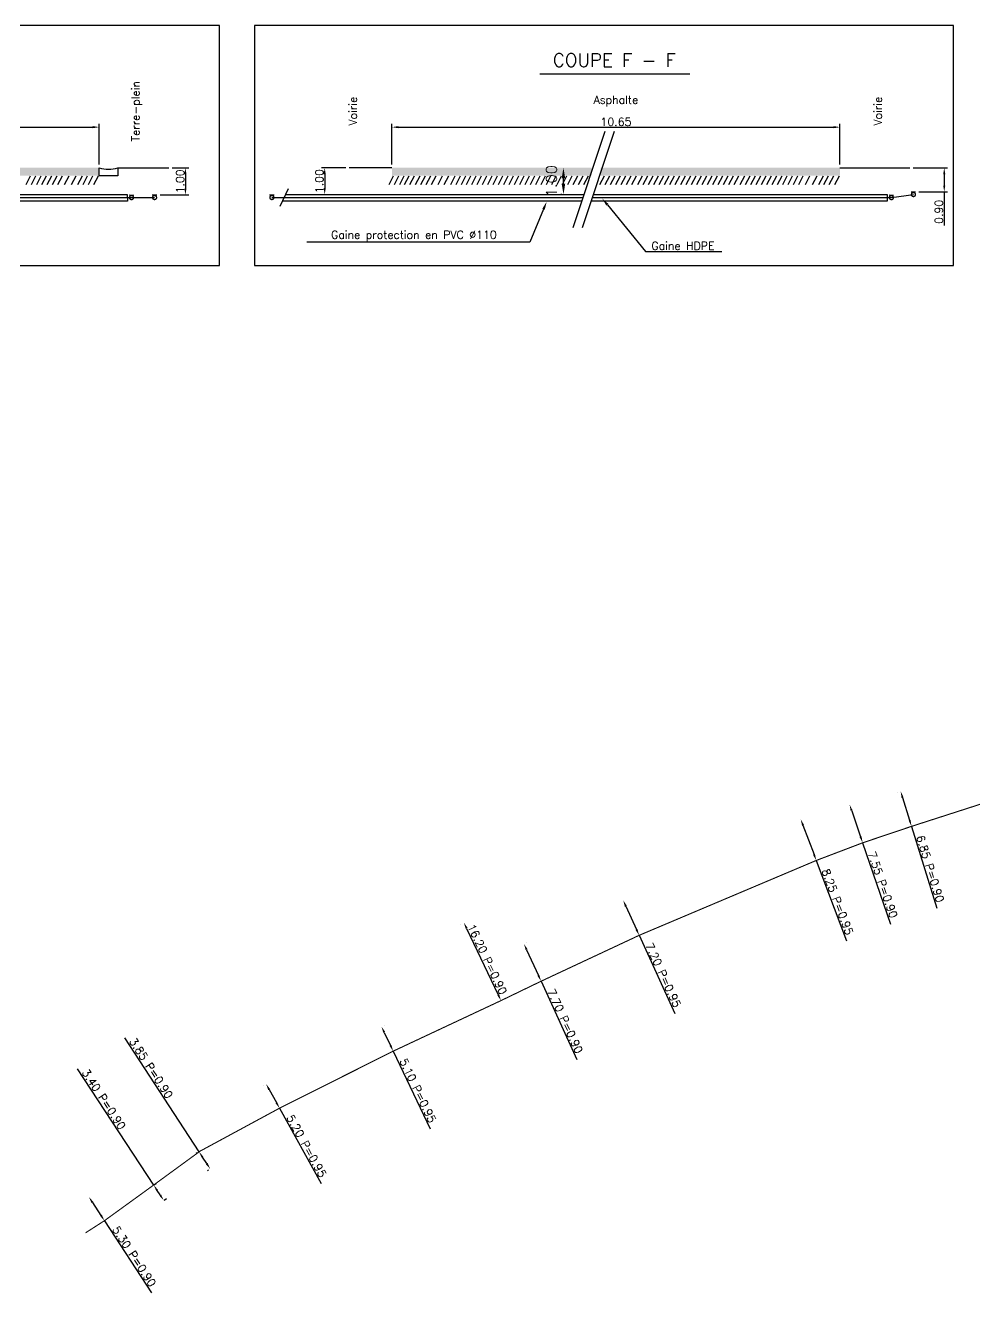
# Model space of a CAD drawing. Header units: millimetres. Extents: x 137998 to 139001, y 123989 to 124496.
# Drawn here: x 138318.3 to 138496.3, y 123988.8 to 124226.4 of the extents above; entities that cross this region are included whole.
import ezdxf
from ezdxf.enums import TextEntityAlignment as Align

# ---------------------------------------------------------------- set-up
doc = ezdxf.new("R2010")
doc.units = ezdxf.units.MM
doc.header["$MEASUREMENT"] = 0
doc.linetypes.add('CENTER2', pattern=[28.575, 19.05, -3.175, 3.175, -3.175])
doc.layers.get('0').update_dxf_attribs({"linetype": 'CONTINUOUS'})
doc.layers.get('DEFPOINTS').update_dxf_attribs({"linetype": 'CONTINUOUS'})
doc.layers.add('BF05', color=7, linetype='CONTINUOUS')
doc.layers.add('O_100', color=6, linetype='CONTINUOUS')
doc.styles.get("Standard").update_dxf_attribs({"font": 'ROMANS.SHX'})
doc.dimstyles.new('DIM-1L1', dxfattribs={"dimtxt": 2, "dimasz": 2, "dimexe": 0.5, "dimexo": 0.5, "dimgap": 0.5, "dimtad": 0, "dimzin": 0, "dimdsep": 46, "dimtxsty": 'Standard', "dimcen": 0, "dimdle": 1.25, "dimse2": 1, "dimclrd": 1, "dimclre": 1, "dimclrt": 1, "dimadec": 0, "dimazin": 0, "dimtfac": 0.5, "dimtofl": 0, "dimtmove": 2, "dimatfit": 3, "dimfxl": 1, "dimtvp": 0.5, "dimtolj": 1, "dimtzin": 0, "dimarcsym": 0})
doc.dimstyles.get("Standard").update_dxf_attribs({"dimtxt": 1.5, "dimasz": 1.2, "dimexe": 0.625, "dimexo": 0.625, "dimgap": 0.25, "dimtad": 1, "dimdec": 1, "dimzin": 0, "dimdsep": 46, "dimtxsty": 'Standard', "dimcen": -0.5, "dimdle": 1, "dimadec": 0, "dimazin": 0, "dimtfac": 0.5, "dimtdec": 1, "dimtmove": 0, "dimatfit": 3, "dimfxl": 1, "dimtolj": 1, "dimtzin": 0, "dimarcsym": 0})

# ---------------------------------------------------------------- blocks, each defined once
blk = doc.blocks.new('*D107')
at = {"layer": 'DEFPOINTS', "color": 0, "linetype": 'Continuous'}
for p in [(138482.41, 124082.75), (138484.44, 124076.21), (138484.44, 124076.21)]:
    blk.add_point(p, dxfattribs=at)
at = {"layer": 'O_100', "color": 0, "linetype": 'Continuous', "lineweight": -2}
for p, q in [((138481.81, 124082.56), (138481.81, 124082.56)), ((138482.76, 124081.6), (138484.08, 124077.35)), ((138483.84, 124076.02), (138483.84, 124076.02)), ((138484.44, 124076.21), (138489.19, 124060.87))]:
    blk.add_line(p, q, dxfattribs=at)
at = {"layer": 'O_100', "color": 0, "linetype": 'Continuous'}
for points in [[(138482.95, 124081.66), (138482.57, 124081.54), (138482.41, 124082.75)], [(138484.27, 124077.41), (138483.89, 124077.29), (138484.44, 124076.21)]]:
    blk.add_solid(points, dxfattribs=at)
at = {"layer": 'O_100', "color": 0, "linetype": 'Continuous', "insert": (138487.95, 124068.26), "char_height": 1.5, "attachment_point": 5, "rotation": 287.2356}
blk.add_mtext('\\A1;6.85 P=0.90', dxfattribs=at)
blk = doc.blocks.new('*D106')
at = {"layer": 'DEFPOINTS', "color": 0, "linetype": 'Continuous'}
for p in [(138472.83, 124080.27), (138475.28, 124073.13), (138475.28, 124073.13)]:
    blk.add_point(p, dxfattribs=at)
at = {"layer": 'O_100', "color": 0, "linetype": 'Continuous', "lineweight": -2}
for p, q in [((138473.22, 124079.13), (138474.89, 124074.26)), ((138475.28, 124073.13), (138480.52, 124057.87))]:
    blk.add_line(p, q, dxfattribs=at)
at = {"layer": 'O_100', "color": 0, "linetype": 'Continuous'}
for points in [[(138473.41, 124079.2), (138473.03, 124079.07), (138472.83, 124080.27)], [(138475.08, 124074.33), (138474.7, 124074.2), (138475.28, 124073.13)]]:
    blk.add_solid(points, dxfattribs=at)
at = {"layer": 'O_100', "color": 0, "linetype": 'Continuous', "insert": (138479.04, 124065.26), "char_height": 1.5, "attachment_point": 5, "rotation": 288.9678}
blk.add_mtext('\\A1;7.55 P=0.90', dxfattribs=at)
blk = doc.blocks.new('*D105')
at = {"layer": 'DEFPOINTS', "color": 0, "linetype": 'Continuous'}
for p in [(138463.67, 124077.54), (138466.58, 124069.82), (138466.58, 124069.82)]:
    blk.add_point(p, dxfattribs=at)
at = {"layer": 'O_100', "color": 0, "linetype": 'Continuous', "lineweight": -2}
for p, q in [((138464.09, 124076.42), (138466.16, 124070.94)), ((138466.58, 124069.82), (138472.26, 124054.72))]:
    blk.add_line(p, q, dxfattribs=at)
at = {"layer": 'O_100', "color": 0, "linetype": 'Continuous'}
for points in [[(138464.28, 124076.49), (138463.91, 124076.35), (138463.67, 124077.54)], [(138466.34, 124071.01), (138465.97, 124070.87), (138466.58, 124069.82)]]:
    blk.add_solid(points, dxfattribs=at)
at = {"layer": 'O_100', "color": 0, "linetype": 'Continuous', "insert": (138470.57, 124062.06), "char_height": 1.5, "attachment_point": 5, "rotation": 290.6342}
blk.add_mtext('\\A1;8.25 P=0.95', dxfattribs=at)
blk = doc.blocks.new('*D104')
at = {"layer": 'DEFPOINTS', "color": 0, "linetype": 'Continuous'}
for p in [(138430.38, 124062.33), (138433.37, 124055.78), (138433.37, 124055.78)]:
    blk.add_point(p, dxfattribs=at)
at = {"layer": 'O_100', "color": 0, "linetype": 'Continuous', "lineweight": -2}
for p, q in [((138430.87, 124061.24), (138432.87, 124056.87)), ((138433.37, 124055.78), (138440.07, 124041.11))]:
    blk.add_line(p, q, dxfattribs=at)
at = {"layer": 'O_100', "color": 0, "linetype": 'Continuous'}
for points in [[(138431.06, 124061.32), (138430.69, 124061.15), (138430.38, 124062.33)], [(138433.05, 124056.95), (138432.69, 124056.79), (138433.37, 124055.78)]]:
    blk.add_solid(points, dxfattribs=at)
at = {"layer": 'O_100', "color": 0, "linetype": 'Continuous', "insert": (138437.88, 124048.32), "char_height": 1.5, "attachment_point": 5, "rotation": 294.5625}
blk.add_mtext('\\A1;7.20 P=0.95', dxfattribs=at)
blk = doc.blocks.new('*D103')
at = {"layer": 'DEFPOINTS', "color": 0, "linetype": 'Continuous'}
for p in [(138411.77, 124054.17), (138414.97, 124047.17), (138414.97, 124047.17)]:
    blk.add_point(p, dxfattribs=at)
at = {"layer": 'O_100', "color": 0, "linetype": 'Continuous', "lineweight": -2}
for p, q in [((138412.33, 124054.43), (138412.33, 124054.43)), ((138412.26, 124053.08), (138414.47, 124048.26)), ((138414.97, 124047.17), (138421.67, 124032.5)), ((138415.53, 124047.43), (138415.53, 124047.43))]:
    blk.add_line(p, q, dxfattribs=at)
at = {"layer": 'O_100', "color": 0, "linetype": 'Continuous'}
for points in [[(138412.45, 124053.16), (138412.08, 124053), (138411.77, 124054.17)], [(138414.65, 124048.34), (138414.29, 124048.18), (138414.97, 124047.17)]]:
    blk.add_solid(points, dxfattribs=at)
at = {"layer": 'O_100', "color": 0, "linetype": 'Continuous', "insert": (138419.48, 124039.7), "char_height": 1.5, "attachment_point": 5, "rotation": 294.5625}
blk.add_mtext('\\A1;7.70 P=0.90', dxfattribs=at)
blk = doc.blocks.new('*D102')
at = {"layer": 'DEFPOINTS', "color": 0, "linetype": 'Continuous'}
for p in [(138400.5, 124058.17), (138407.46, 124043.54), (138407.46, 124043.54)]:
    blk.add_point(p, dxfattribs=at)
at = {"layer": 'O_100', "color": 0, "linetype": 'Continuous', "lineweight": -2}
for p, q in [((138399.94, 124057.9), (138399.94, 124057.9)), ((138401.02, 124057.09), (138406.94, 124044.63))]:
    blk.add_line(p, q, dxfattribs=at)
at = {"layer": 'O_100', "color": 0, "linetype": 'Continuous'}
for points in [[(138401.2, 124057.17), (138400.83, 124057), (138400.5, 124058.17)], [(138407.12, 124044.71), (138406.76, 124044.54), (138407.46, 124043.54)]]:
    blk.add_solid(points, dxfattribs=at)
at = {"layer": 'O_100', "color": 0, "linetype": 'Continuous', "insert": (138404.88, 124051.29), "char_height": 1.5, "attachment_point": 5, "rotation": 295.4407}
blk.add_mtext('\\A1;16.20 P=0.90', dxfattribs=at)
blk = doc.blocks.new('*D101')
at = {"layer": 'DEFPOINTS', "color": 0, "linetype": 'Continuous'}
for p in [(138385.05, 124038.67), (138387.24, 124034.06), (138387.24, 124034.06)]:
    blk.add_point(p, dxfattribs=at)
at = {"layer": 'O_100', "color": 0, "linetype": 'Continuous', "lineweight": -2}
for p, q in [((138385.57, 124037.58), (138386.73, 124035.15)), ((138385.62, 124038.94), (138385.62, 124038.94)), ((138387.24, 124034.06), (138394.17, 124019.5)), ((138387.81, 124034.33), (138387.81, 124034.33))]:
    blk.add_line(p, q, dxfattribs=at)
at = {"layer": 'O_100', "color": 0, "linetype": 'Continuous'}
for points in [[(138385.75, 124037.67), (138385.39, 124037.5), (138385.05, 124038.67)], [(138386.91, 124035.23), (138386.55, 124035.06), (138387.24, 124034.06)]]:
    blk.add_solid(points, dxfattribs=at)
at = {"layer": 'O_100', "color": 0, "linetype": 'Continuous', "insert": (138391.87, 124026.67), "char_height": 1.5, "attachment_point": 5, "rotation": 295.4407}
blk.add_mtext('\\A1;5.10 P=0.95', dxfattribs=at)
blk = doc.blocks.new('*D100')
at = {"layer": 'DEFPOINTS', "color": 0, "linetype": 'Continuous'}
for p in [(138363.4, 124027.92), (138365.92, 124023.37), (138365.92, 124023.37)]:
    blk.add_point(p, dxfattribs=at)
at = {"layer": 'O_100', "color": 0, "linetype": 'Continuous', "lineweight": -2}
for p, q in [((138362.86, 124027.61), (138362.86, 124027.61)), ((138363.98, 124026.87), (138365.34, 124024.42)), ((138365.38, 124023.06), (138365.38, 124023.06)), ((138365.92, 124023.37), (138373.74, 124009.26))]:
    blk.add_line(p, q, dxfattribs=at)
at = {"layer": 'O_100', "color": 0, "linetype": 'Continuous'}
for points in [[(138364.16, 124026.96), (138363.81, 124026.77), (138363.4, 124027.92)], [(138365.52, 124024.51), (138365.17, 124024.32), (138365.92, 124023.37)]]:
    blk.add_solid(points, dxfattribs=at)
at = {"layer": 'O_100', "color": 0, "linetype": 'Continuous', "insert": (138370.99, 124016.27), "char_height": 1.5, "attachment_point": 5, "rotation": 298.9803}
blk.add_mtext('\\A1;5.20 P=0.95', dxfattribs=at)
blk = doc.blocks.new('*D99')
at = {"layer": 'DEFPOINTS', "color": 0, "linetype": 'Continuous'}
for p in [(138350.84, 124015.19), (138351.03, 124015.31), (138353.12, 124012.09)]:
    blk.add_point(p, dxfattribs=at)
at = {"layer": 'O_100', "color": 0, "linetype": 'Continuous', "lineweight": -2}
for p, q in [((138350.84, 124015.19), (138336.93, 124036.59)), ((138350.5, 124014.97), (138350.31, 124014.85)), ((138352.28, 124012.97), (138351.49, 124014.18)), ((138352.6, 124011.75), (138352.41, 124011.62))]:
    blk.add_line(p, q, dxfattribs=at)
at = {"layer": 'O_100', "color": 0, "linetype": 'Continuous'}
for points in [[(138351.66, 124014.29), (138351.32, 124014.08), (138350.84, 124015.19)], [(138352.45, 124013.08), (138352.11, 124012.86), (138352.94, 124011.96)]]:
    blk.add_solid(points, dxfattribs=at)
at = {"layer": 'O_100', "color": 0, "linetype": 'Continuous', "insert": (138341.84, 124030.87), "char_height": 1.5, "attachment_point": 5, "rotation": 303.0237}
blk.add_mtext('\\A1;3.85 P=0.90', dxfattribs=at)
blk = doc.blocks.new('*D98')
at = {"layer": 'DEFPOINTS', "color": 0, "linetype": 'Continuous'}
for p in [(138341.89, 124008.64), (138342.34, 124008.94), (138343.75, 124005.8)]:
    blk.add_point(p, dxfattribs=at)
at = {"layer": 'O_100', "color": 0, "linetype": 'Continuous', "lineweight": -2}
for p, q in [((138342.34, 124008.94), (138328.06, 124030.73)), ((138342.41, 124008.98), (138342.86, 124009.28)), ((138343.54, 124007.1), (138343, 124007.93)), ((138344.27, 124006.14), (138344.72, 124006.44))]:
    blk.add_line(p, q, dxfattribs=at)
at = {"layer": 'O_100', "color": 0, "linetype": 'Continuous'}
for points in [[(138343.16, 124008.04), (138342.83, 124007.82), (138342.34, 124008.94)], [(138343.71, 124007.21), (138343.38, 124006.99), (138344.2, 124006.09)]]:
    blk.add_solid(points, dxfattribs=at)
at = {"layer": 'O_100', "color": 0, "linetype": 'Continuous', "insert": (138332.99, 124025.03), "char_height": 1.5, "attachment_point": 5, "rotation": 303.2387}
blk.add_mtext('\\A1;3.40 P=0.90', dxfattribs=at)
blk = doc.blocks.new('*D97')
at = {"layer": 'DEFPOINTS', "color": 0, "linetype": 'Continuous'}
for p in [(138330.19, 124006.71), (138333.1, 124002.27), (138333.1, 124002.27)]:
    blk.add_point(p, dxfattribs=at)
at = {"layer": 'O_100', "color": 0, "linetype": 'Continuous', "lineweight": -2}
for p, q in [((138330.85, 124005.7), (138332.44, 124003.28)), ((138333.1, 124002.27), (138341.94, 123988.78))]:
    blk.add_line(p, q, dxfattribs=at)
at = {"layer": 'O_100', "color": 0, "linetype": 'Continuous'}
for points in [[(138331.02, 124005.81), (138330.68, 124005.59), (138330.19, 124006.71)], [(138332.61, 124003.39), (138332.27, 124003.17), (138333.1, 124002.27)]]:
    blk.add_solid(points, dxfattribs=at)
at = {"layer": 'O_100', "color": 0, "linetype": 'Continuous', "insert": (138338.68, 123995.58), "char_height": 1.5, "attachment_point": 5, "rotation": 303.2318}
blk.add_mtext('\\A1;5.30 P=0.90', dxfattribs=at)
blk = doc.blocks.new('*D42')
at = {"layer": 'BF05', "color": 0, "linetype": 'Continuous', "lineweight": -2}
for p, q in [((138387.02, 124200.32), (138387.02, 124207.94)), ((138471.02, 124200.32), (138471.02, 124207.94)), ((138388.22, 124207.31), (138469.82, 124207.31))]:
    blk.add_line(p, q, dxfattribs=at)
at = {"layer": 'BF05', "color": 0, "linetype": 'Continuous'}
for points in [[(138388.22, 124207.51), (138388.22, 124207.11), (138387.02, 124207.31)], [(138469.82, 124207.51), (138469.82, 124207.11), (138471.02, 124207.31)]]:
    blk.add_solid(points, dxfattribs=at)
at = {"layer": 'DEFPOINTS', "color": 0, "linetype": 'Continuous'}
for p in [(138471.02, 124207.31), (138387.02, 124199.69), (138471.02, 124199.69)]:
    blk.add_point(p, dxfattribs=at)
at = {"layer": 'BF05', "color": 0, "linetype": 'Continuous', "insert": (138429.02, 124208.31), "char_height": 1.5, "attachment_point": 5}
blk.add_mtext('\\A1;10.65', dxfattribs=at)
blk = doc.blocks.new('*D41')
at = {"color": 1, "linetype": 'ByBlock'}
for p, q in [((277516.38, 248458.33), (277516.38, 248459.33)), ((277516.07, 248456.33), (277515.88, 248456.33))]:
    blk.add_line(p, q, dxfattribs=at)
for points in [[(277516.04, 248459.33), (277516.71, 248459.33), (277516.38, 248461.33)], [(277516.04, 248458.33), (277516.71, 248458.33), (277516.38, 248456.33)]]:
    blk.add_solid(points, dxfattribs=at)
at = {"layer": 'DEFPOINTS', "color": 0, "linetype": 'ByBlock'}
for p in [(277516.38, 248461.33), (277516.57, 248461.33), (277516.57, 248456.33)]:
    blk.add_point(p, dxfattribs=at)
at = {"color": 1, "linetype": 'ByBlock', "insert": (277514.13, 248458.83), "char_height": 2, "attachment_point": 5, "rotation": 90}
blk.add_mtext('\\A1;1.00', dxfattribs=at)
blk = doc.blocks.new('*D40')
at = {"layer": 'BF05', "color": 0, "lineweight": -2}
for p, q in [((138484.75, 124199.69), (138491.2, 124199.69)), ((138490.58, 124198.49), (138490.58, 124196.36)), ((138485.83, 124195.16), (138491.2, 124195.16)), ((138490.58, 124195.16), (138490.58, 124188.89))]:
    blk.add_line(p, q, dxfattribs=at)
at = {"layer": 'BF05', "color": 0}
for points in [[(138490.38, 124198.49), (138490.78, 124198.49), (138490.58, 124199.69)], [(138490.38, 124196.36), (138490.78, 124196.36), (138490.58, 124195.16)]]:
    blk.add_solid(points, dxfattribs=at)
at = {"layer": 'DEFPOINTS', "color": 0}
for p in [(138484.12, 124199.69), (138485.21, 124195.16), (138490.58, 124195.16)]:
    blk.add_point(p, dxfattribs=at)
at = {"layer": 'BF05', "color": 0, "insert": (138489.58, 124191.43), "char_height": 1.5, "attachment_point": 5, "rotation": 90}
blk.add_mtext('\\A1;0.90', dxfattribs=at)
blk = doc.blocks.new('*D39')
at = {"layer": 'BF05', "color": 0, "lineweight": -2}
for p, q in [((138345.82, 124199.69), (138348.91, 124199.69)), ((138348.28, 124198.49), (138348.28, 124195.8)), ((138343.54, 124194.6), (138348.91, 124194.6))]:
    blk.add_line(p, q, dxfattribs=at)
at = {"layer": 'BF05', "color": 0}
for points in [[(138348.08, 124198.49), (138348.48, 124198.49), (138348.28, 124199.69)], [(138348.08, 124195.8), (138348.48, 124195.8), (138348.28, 124194.6)]]:
    blk.add_solid(points, dxfattribs=at)
at = {"layer": 'DEFPOINTS', "color": 0}
for p in [(138345.19, 124199.69), (138342.91, 124194.6), (138348.28, 124194.6)]:
    blk.add_point(p, dxfattribs=at)
at = {"layer": 'BF05', "color": 0, "insert": (138347.28, 124197.15), "char_height": 1.5, "attachment_point": 5, "rotation": 90}
blk.add_mtext('\\A1;1.00', dxfattribs=at)
blk = doc.blocks.new('*D37')
at = {"layer": 'BF05', "color": 0, "linetype": 'Continuous', "lineweight": -2}
for p, q in [((138248.09, 124200.32), (138248.09, 124207.94)), ((138332.09, 124200.32), (138332.09, 124207.94)), ((138249.29, 124207.31), (138330.89, 124207.31))]:
    blk.add_line(p, q, dxfattribs=at)
at = {"layer": 'BF05', "color": 0, "linetype": 'Continuous'}
for points in [[(138249.29, 124207.51), (138249.29, 124207.11), (138248.09, 124207.31)], [(138330.89, 124207.51), (138330.89, 124207.11), (138332.09, 124207.31)]]:
    blk.add_solid(points, dxfattribs=at)
at = {"layer": 'DEFPOINTS', "color": 0, "linetype": 'Continuous'}
for p in [(138332.09, 124207.31), (138248.09, 124199.69), (138332.09, 124199.69)]:
    blk.add_point(p, dxfattribs=at)
at = {"layer": 'BF05', "color": 0, "linetype": 'Continuous', "insert": (138290.09, 124208.31), "char_height": 1.5, "attachment_point": 5}
blk.add_mtext('\\A1;11.00', dxfattribs=at)
blk = doc.blocks.new('*D36')
at = {"layer": 'BF05', "color": 0, "lineweight": -2}
for p, q in [((138378.37, 124199.69), (138373.77, 124199.69)), ((138374.4, 124198.49), (138374.4, 124195.89))]:
    blk.add_line(p, q, dxfattribs=at)
at = {"layer": 'BF05', "color": 0}
for points in [[(138374.2, 124198.49), (138374.6, 124198.49), (138374.4, 124199.69)], [(138374.2, 124195.89), (138374.6, 124195.89), (138374.4, 124194.69)]]:
    blk.add_solid(points, dxfattribs=at)
at = {"layer": 'DEFPOINTS', "color": 0}
for p in [(138378.99, 124199.69), (138374.4, 124194.69), (138374.4, 124194.69)]:
    blk.add_point(p, dxfattribs=at)
at = {"layer": 'BF05', "color": 0, "insert": (138373.4, 124197.19), "char_height": 1.5, "attachment_point": 5, "rotation": 90}
blk.add_mtext('\\A1;1.00', dxfattribs=at)

msp = doc.modelspace()

# ---------------------------------------------------------------- linework, layer by layer
at = {"layer": 'BF05', "linetype": 'CENTER2'}
for p, q in [((138426.949, 124206.484), (138420.374, 124186.645)), ((138428.677, 124206.484), (138422.102, 124186.645))]:
    msp.add_line(p, q, dxfattribs=at)
at = {"layer": 'BF05'}
for p, q in [((138335.591, 124199.692), (138345.193, 124199.692)), ((138387.02, 124199.692), (138378.992, 124199.692)), ((138471.024, 124199.692), (138484.124, 124199.692))]:
    msp.add_line(p, q, dxfattribs=at)
at = {"layer": 'BF05', "linetype": 'Continuous'}
for p, q in [((138319.189, 124198.1), (138318.339, 124196.485)), ((138320.189, 124198.1), (138319.339, 124196.485)), ((138321.189, 124198.1), (138320.339, 124196.485)), ((138322.158, 124198.1), (138321.309, 124196.485)), ((138323.158, 124198.1), (138322.309, 124196.485)), ((138324.158, 124198.1), (138323.309, 124196.485)), ((138325.158, 124198.1), (138324.309, 124196.485)), ((138326.403, 124198.1), (138325.553, 124196.485)), ((138327.732, 124198.1), (138326.882, 124196.485)), ((138328.925, 124198.1), (138328.075, 124196.485)), ((138329.874, 124198.1), (138329.024, 124196.485)), ((138330.874, 124198.1), (138330.024, 124196.485)), ((138331.913, 124198.1), (138331.063, 124196.485)), ((138387.255, 124198.1), (138386.405, 124196.485)), ((138388.255, 124198.1), (138387.405, 124196.485)), ((138389.255, 124198.1), (138388.405, 124196.485)), ((138390.149, 124198.1), (138389.299, 124196.485)), ((138391.149, 124198.1), (138390.299, 124196.485)), ((138392.232, 124198.1), (138391.382, 124196.485)), ((138393.232, 124198.1), (138392.382, 124196.485)), ((138394.232, 124198.1), (138393.382, 124196.485)), ((138395.232, 124198.1), (138394.382, 124196.485)), ((138396.453, 124198.1), (138395.603, 124196.485)), ((138397.612, 124198.1), (138396.762, 124196.485)), ((138398.814, 124198.1), (138397.964, 124196.485)), ((138399.814, 124198.1), (138398.964, 124196.485)), ((138400.814, 124198.1), (138399.964, 124196.485)), ((138401.769, 124198.1), (138400.919, 124196.485)), ((138402.769, 124198.1), (138401.919, 124196.485)), ((138403.769, 124198.1), (138402.919, 124196.485)), ((138404.769, 124198.1), (138403.919, 124196.485)), ((138405.769, 124198.1), (138404.919, 124196.485)), ((138406.769, 124198.1), (138405.919, 124196.485)), ((138407.769, 124198.1), (138406.919, 124196.485)), ((138408.769, 124198.1), (138407.919, 124196.485)), ((138409.769, 124198.1), (138408.919, 124196.485)), ((138410.769, 124198.1), (138409.919, 124196.485)), ((138411.769, 124198.1), (138410.919, 124196.485)), ((138412.769, 124198.1), (138411.919, 124196.485)), ((138413.769, 124198.1), (138412.919, 124196.485)), ((138414.769, 124198.1), (138413.919, 124196.485)), ((138415.769, 124198.1), (138414.919, 124196.485)), ((138416.769, 124198.1), (138415.919, 124196.485)), ((138417.769, 124198.1), (138416.919, 124196.485)), ((138418.769, 124198.1), (138417.919, 124196.485)), ((138419.769, 124198.1), (138418.919, 124196.485)), ((138420.769, 124198.1), (138419.919, 124196.485)), ((138421.805, 124198.1), (138420.955, 124196.485)), ((138422.805, 124198.1), (138421.955, 124196.485)), ((138423.805, 124198.1), (138422.955, 124196.485)), ((138426.805, 124198.1), (138425.955, 124196.485)), ((138427.805, 124198.1), (138426.955, 124196.485)), ((138428.805, 124198.1), (138427.955, 124196.485)), ((138429.805, 124198.1), (138428.955, 124196.485)), ((138430.805, 124198.1), (138429.955, 124196.485)), ((138431.805, 124198.1), (138430.955, 124196.485)), ((138432.805, 124198.1), (138431.955, 124196.485)), ((138433.934, 124198.1), (138433.084, 124196.485)), ((138434.934, 124198.1), (138434.084, 124196.485)), ((138435.934, 124198.1), (138435.084, 124196.485)), ((138436.934, 124198.1), (138436.084, 124196.485)), ((138437.934, 124198.1), (138437.084, 124196.485)), ((138438.934, 124198.1), (138438.084, 124196.485)), ((138439.934, 124198.1), (138439.084, 124196.485)), ((138440.934, 124198.1), (138440.084, 124196.485)), ((138441.991, 124198.1), (138441.141, 124196.485)), ((138442.991, 124198.1), (138442.141, 124196.485)), ((138443.991, 124198.1), (138443.141, 124196.485)), ((138444.991, 124198.1), (138444.141, 124196.485)), ((138445.991, 124198.1), (138445.141, 124196.485)), ((138446.991, 124198.1), (138446.141, 124196.485)), ((138447.991, 124198.1), (138447.141, 124196.485)), ((138448.991, 124198.1), (138448.141, 124196.485)), ((138449.991, 124198.1), (138449.141, 124196.485)), ((138450.991, 124198.1), (138450.141, 124196.485)), ((138451.991, 124198.1), (138451.141, 124196.485)), ((138453.12, 124198.1), (138452.27, 124196.485)), ((138454.12, 124198.1), (138453.27, 124196.485)), ((138455.12, 124198.1), (138454.27, 124196.485)), ((138456.12, 124198.1), (138455.27, 124196.485)), ((138457.12, 124198.1), (138456.27, 124196.485)), ((138458.12, 124198.1), (138457.27, 124196.485)), ((138459.12, 124198.1), (138458.27, 124196.485)), ((138460.12, 124198.1), (138459.27, 124196.485)), ((138461.09, 124198.1), (138460.24, 124196.485)), ((138462.09, 124198.1), (138461.24, 124196.485)), ((138463.09, 124198.1), (138462.24, 124196.485)), ((138464.09, 124198.1), (138463.24, 124196.485)), ((138465.334, 124198.1), (138464.484, 124196.485)), ((138466.663, 124198.1), (138465.813, 124196.485)), ((138467.856, 124198.1), (138467.006, 124196.485)), ((138468.805, 124198.1), (138467.955, 124196.485)), ((138469.805, 124198.1), (138468.955, 124196.485)), ((138470.844, 124198.1), (138469.995, 124196.485)), ((138337.734, 124194.59), (138338.585, 124194.587)), ((138342.061, 124194.606), (138342.912, 124194.603)), ((138364.059, 124194.606), (138364.91, 124194.603)), ((138480.224, 124194.59), (138481.075, 124194.587)), ((138484.357, 124195.168), (138485.208, 124195.165)), ((138415.441, 124191.932), (138412.85, 124185.748)), ((138412.85, 124185.748), (138371.07, 124185.748))]:
    msp.add_line(p, q, dxfattribs=at)
for points in [[(138223.582, 124226.398), (138223.582, 124181.389), (138354.674, 124181.389), (138354.674, 124226.398)], [(138361.24, 124226.398), (138361.24, 124181.389), (138492.332, 124181.389), (138492.332, 124226.398)]]:
    msp.add_lwpolyline(points, close=True, dxfattribs=at)
for points in [[(138414.747, 124217.298), (138442.851, 124217.298)], [(138285.838, 124194.692), (138337.375, 124194.692), (138337.397, 124193.442), (138285.423, 124193.442)], [(138367.059, 124194.692), (138423.041, 124194.692)], [(138424.769, 124194.692), (138479.865, 124194.692), (138479.887, 124193.442), (138424.355, 124193.442)], [(138422.627, 124193.442), (138366.46, 124193.442)]]:
    msp.add_lwpolyline(points, dxfattribs=at)
at = {"layer": 'BF05', "linetype": 'Continuous', "const_width": 1.5}
for points in [[(138287.246, 124198.939), (138332.093, 124198.939)], [(138387.02, 124198.939), (138424.449, 124198.939)], [(138426.177, 124198.939), (138471.024, 124198.939)]]:
    msp.add_lwpolyline(points, dxfattribs=at)
at = {"layer": 'BF05', "flags": 128}
msp.add_lwpolyline([(138335.591, 124199.692), (138335.591, 124198.192), (138332.093, 124198.192), (138332.093, 124199.692, 0.1577208)], format="xyb", close=True, dxfattribs=at)
msp.add_lwpolyline([(138367.553, 124195.723), (138365.983, 124192.444)], dxfattribs=at)
at = {"layer": 'BF05', "linetype": 'Continuous'}
msp.add_solid([(138415.21, 124192.029), (138415.672, 124191.836), (138416.021, 124193.316)], dxfattribs=at)
at = {"layer": 'O_100', "linetype": 'Continuous'}
for p, q in [((138427.404, 124192.758), (138434.58, 124183.969)), ((138434.58, 124183.969), (138448.878, 124183.969))]:
    msp.add_line(p, q, dxfattribs=at)
at = {"layer": 'O_100', "flags": 128}
for points in [[(138285.64, 124194.096), (138338.174, 124194.096), (138342.501, 124194.112), (138342.501, 124194.112)], [(138364.499, 124194.112), (138364.499, 124194.112), (138364.499, 124194.112), (138422.844, 124194.096)], [(138424.572, 124194.096), (138480.663, 124194.096), (138484.797, 124194.674), (138484.797, 124194.674)]]:
    msp.add_lwpolyline(points, dxfattribs=at)
at = {"layer": 'O_100', "linetype": 'Continuous', "const_width": 0.25, "flags": 128}
for points in [[(138337.799, 124194.096, 1), (138338.549, 124194.096, 1)], [(138342.126, 124194.112, 1), (138342.876, 124194.112, 1)], [(138364.124, 124194.112, 1), (138364.874, 124194.112, 1)], [(138480.288, 124194.096, 1), (138481.038, 124194.096, 1)], [(138484.422, 124194.674, 1), (138485.172, 124194.674, 1)]]:
    msp.add_lwpolyline(points, format="xyb", close=True, dxfattribs=at)
at = {"layer": 'O_100', "linetype": 'Continuous', "flags": 128}
msp.add_lwpolyline([(138500.944, 124081.522, 0.2, 0.2, 0), (138484.436, 124076.208, 0.2, 0.2, 0), (138475.282, 124073.126, 0.2, 0.2, 0), (138466.579, 124069.818, 0.2, 0.2, 0), (138433.368, 124055.78, 0.2, 0.2, 0), (138414.966, 124047.169, 0.2, 0.2, 0), (138407.459, 124043.543, 0.2, 0.2, 0), (138387.245, 124034.062, 0.2, 0.2, 0), (138365.922, 124023.367, 0.2, 0.2, 0), (138351.027, 124015.314, 0.2, 0.2, 0), (138341.886, 124008.641, 0.2, 0.2, 0), (138333.098, 124002.275, 0.2, 0.2, 0), (138329.558, 124000, 0, 0, 0)], format="xyseb", dxfattribs=at)
at = {"layer": 'O_100', "linetype": 'Continuous'}
msp.add_solid([(138427.211, 124192.6), (138427.597, 124192.917), (138426.45, 124193.916)], dxfattribs=at)

# ---------------------------------------------------------------- texts
at = {"layer": 'BF05', "linetype": 'Continuous'}
for s, height, p in [('COUPE F - F', 2.5, (138428.709, 124219.884)), ('Asphalte', 1.5, (138429.005, 124212.191)), ('Gaine protection en PVC %%c110', 1.5, (138391.133, 124186.923))]:
    msp.add_text(s, height=height, dxfattribs=at).set_placement(p, align=Align.MIDDLE)
for s, p in [('Terre-plein', (138339.16, 124210.293)), ('Voirie', (138379.653, 124210.293)), ('Voirie', (138478.091, 124210.293))]:
    msp.add_text(s, height=1.5, rotation=90, dxfattribs=at).set_placement(p, align=Align.MIDDLE)
at = {"layer": 'O_100'}
msp.add_text('Gaine HDPE', height=1.5, dxfattribs=at).set_placement((138441.589, 124185.09), align=Align.MIDDLE)

# ---------------------------------------------------------------- dimensions: what is measured, and where the dimension line sits
at = {"layer": 'BF05', "linetype": 'Continuous'}
for base, p1, p2, text, picture, middle in [((138332.093, 124207.314), (138248.089, 124199.692), (138332.093, 124199.692), '11.00', '*D37', (138290.091, 124208.314)), ((138471.024, 124207.314), (138387.02, 124199.692), (138471.024, 124199.692), '10.65', '*D42', (138429.022, 124208.314))]:
    dim = msp.add_linear_dim(base=base, p1=p1, p2=p2, text=text, dimstyle='Standard', dxfattribs=at)
    dim.commit()
    dim.dimension.update_dxf_attribs({"geometry": picture, "text_midpoint": middle})
at = {"layer": 'BF05'}
for base, p1, p2, text, picture, middle in [((138348.284, 124194.603), (138345.193, 124199.692), (138342.912, 124194.603), '1.00', '*D39', (138347.284, 124197.147)), ((138374.398, 124194.692), (138378.992, 124199.692), (138374.398, 124194.692), '1.00', '*D36', (138373.398, 124197.192)), ((138490.58, 124195.165), (138484.124, 124199.692), (138485.208, 124195.165), '0.90', '*D40', (138489.58, 124191.429))]:
    dim = msp.add_linear_dim(base=base, p1=p1, p2=p2, angle=90, text=text, dimstyle='Standard', dxfattribs=at)
    dim.commit()
    dim.dimension.update_dxf_attribs({"geometry": picture, "text_midpoint": middle})
dim = msp.add_linear_dim(base=(138419.172, 124199.692), p1=(138419.364, 124194.692), p2=(138419.364, 124199.692), angle=90, text='1.00', dimstyle='DIM-1L1', dxfattribs=at)
dim.commit()
dim.dimension.update_dxf_attribs({"geometry": '*D41', "text_midpoint": (138416.922, 124197.192), "insert": (-139097.206, -124261.639)})
at = {"layer": 'O_100', "linetype": 'Continuous'}
for p1, p2, text, picture, middle in [((138482.406, 124082.75), (138484.436, 124076.208), '6.85 P=0.90', '*D107', (138487.948, 124068.263)), ((138472.828, 124080.266), (138475.282, 124073.126), '7.55 P=0.90', '*D106', (138479.044, 124065.257)), ((138463.672, 124077.539), (138466.579, 124069.818), '8.25 P=0.95', '*D105', (138470.568, 124062.062)), ((138430.375, 124062.328), (138433.368, 124055.78), '7.20 P=0.95', '*D104', (138437.879, 124048.315)), ((138400.5, 124058.172), (138407.459, 124043.543), '16.20 P=0.90', '*D102', (138404.883, 124051.287)), ((138411.766, 124054.172), (138414.966, 124047.169), '7.70 P=0.90', '*D103', (138419.478, 124039.704)), ((138385.054, 124038.667), (138387.245, 124034.062), '5.10 P=0.95', '*D101', (138391.87, 124026.667)), ((138363.402, 124027.916), (138365.922, 124023.367), '5.20 P=0.95', '*D100', (138370.994, 124016.272)), ((138330.194, 124006.708), (138333.098, 124002.275), '5.30 P=0.90', '*D97', (138338.683, 123995.575))]:
    dim = msp.add_aligned_dim(p1=p1, p2=p2, distance=0, text=text, dimstyle='Standard', dxfattribs=at)
    dim.commit()
    dim.dimension.update_dxf_attribs({"geometry": picture, "text_midpoint": middle})
for base, p1, p2, angle, text, picture, middle in [((138350.837, 124015.191), (138353.125, 124012.086), (138351.027, 124015.314), 123.02372, '3.85 P=0.90', '*D99', (138340.998, 124030.328)), ((138342.339, 124008.937), (138343.75, 124005.797), (138341.886, 124008.641), 123.23871, '3.40 P=0.90', '*D98', (138332.15, 124024.484))]:
    dim = msp.add_linear_dim(base=base, p1=p1, p2=p2, angle=angle, text=text, dimstyle='Standard', dxfattribs=at)
    dim.commit()
    dim.dimension.update_dxf_attribs({"geometry": picture, "text_midpoint": middle, "dimtype": 161})

doc.saveas('drawing.dxf')
